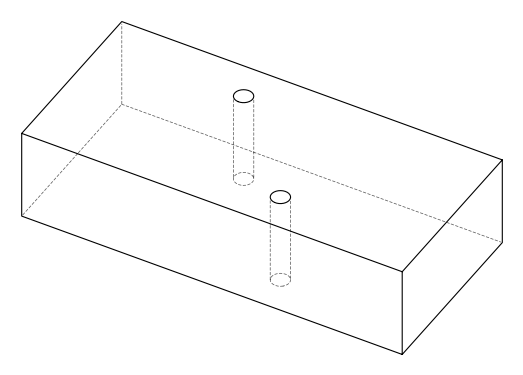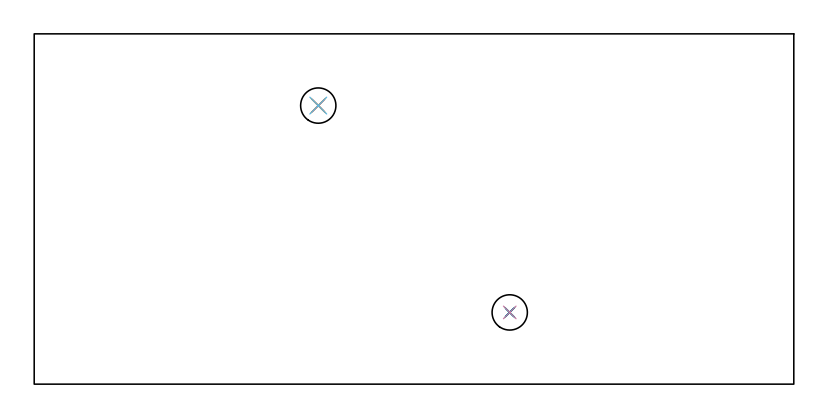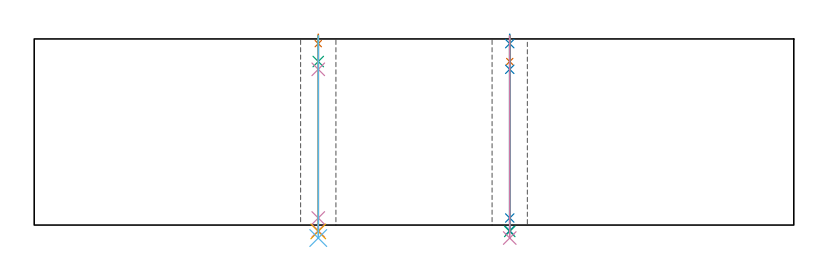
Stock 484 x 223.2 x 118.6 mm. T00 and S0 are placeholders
(PLAN: 10 operations, 8 tool changes, 3.4 min)
(1 SPOT_DRILL | STEP1HOLE | NXT0321_9005460120000 | 0.05 min | 183 mm3)
(2 SPOT_DRILL_1 | STEP1HOLE_1 | NXT0321_9005460120000 | 0.05 min | 182 mm3)
(3 DRILL_BLIND_HOLE_INTO_CENTER | STEP1HOLE | NXT0301_067 | 0.07 min | 815 mm3)
(4 GUN_DRILL_THROUGH_HOLE | STEP1HOLE | UGT0307_006 | 0.57 min | 6650 mm3)
(5 DRILL_TO_ENLARGE_THROUGH_HOLE | STEP1HOLE | NXT0301_104 | 0.5 min | 10544 mm3)
(6 DRILL_TO_ENLARGE_THROUGH_HOLE_1 | STEP1HOLE | UGT0301_054 | 0.52 min | 28893 mm3)
(7 DRILL_BLIND_HOLE_INTO_CENTER_1 | STEP1HOLE_1 | NXT0301_067 | 0.07 min | 809 mm3)
(8 GUN_DRILL_THROUGH_HOLE_1 | STEP1HOLE_1 | UGT0307_006 | 0.57 min | 6655 mm3)
(9 DRILL_TO_ENLARGE_THROUGH_HOLE_2 | STEP1HOLE_1 | NXT0301_104 | 0.5 min | 10543 mm3)
(10 DRILL_TO_ENLARGE_THROUGH_HOLE_3 | STEP1HOLE_1 | UGT0301_054 | 0.52 min | 28893 mm3)
(TOOL NXT0321_9005460120000 | NC Spot Drill, 142deg, 12mm, Carbide, Uncoated | D12 PA142 FL30 Z2)
(TOOL NXT0301_067 | Carbide Drill 9.6mm [860.1-0960-029A1-MM 2214] | D9.6 PA140 FL47 Z2)
(TOOL UGT0307_006 | Gun Drill 9 mm | D9 PA130 FL24 Z1)
(TOOL NXT0301_104 | Carbide Drill 14mm [860.1-1400-112A1-MM 2214] | D14 PA140 FL123 Z2)
(TOOL UGT0301_054 | Twist Drill 22.5 mm | D22.5 PA118 FL155 Z2)
(OP 1 SPOT_DRILL)
G17 G21 G94 G90
T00 M6
G54
G17 G0 G90 X181. Y177.5 S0 M3
G43 Z128.6 H0
G94 G81 G98 Z115.6 F250. R121.6
G80
M5
M2
(OP 2 SPOT_DRILL_1)
G17 G21 G94 G90
T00 M6
G54
G17 G0 G90 X303. Y45.7 S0 M3
G43 Z128.6 H0
G94 G81 G98 Z115.6 F250. R121.6
G80
M5
M2
(OP 3 DRILL_BLIND_HOLE_INTO_CENTER)
G17 G21 G94 G90
T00 M6
G54
G17 G0 G90 X181. Y177.5 S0 M3
G43 Z128.6 H1
G94 G81 G98 Z104.2 F250. R120.6
G80
M5
M2
(OP 4 GUN_DRILL_THROUGH_HOLE)
G17 G21 G94 G90
T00 M6
G54
G17 G0 G90 X181. Y177.5 M8
G43 Z128.6 H0
Z114.768
S716 M3
G94 G1 Z99.239 F125. M26
G4 X.084
Z4.5 F250.
G4 X.084
Z-3.598 F125.
G4 X.084
M5
M9
G0 Z114.768
Z128.6
M2
(OP 5 DRILL_TO_ENLARGE_THROUGH_HOLE)
G17 G21 G94 G90
T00 M6
G54
G17 G0 G90 X181. Y177.5 S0 M3
G43 Z128.6 H1
G94 G73 G98 Z-4.048 F250. Q13.628 R120.6
G80
M5
M2
(OP 6 DRILL_TO_ENLARGE_THROUGH_HOLE_1)
G17 G21 G94 G90
T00 M6
G54
G17 G0 G90 X181. Y177.5 S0 M3
G43 Z128.6 H0
G94 G73 G98 Z-8.26 F250. Q21.143 R120.6
G80
M5
M2
(OP 7 DRILL_BLIND_HOLE_INTO_CENTER_1)
G17 G21 G94 G90
T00 M6
G54
G17 G0 G90 X303. Y45.7 S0 M3
G43 Z128.6 H1
G94 G81 G98 Z104.2 F250. R120.6
G80
M5
M2
(OP 8 GUN_DRILL_THROUGH_HOLE_1)
G17 G21 G94 G90
T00 M6
G54
G17 G0 G90 X303. Y45.7 M8
G43 Z128.6 H0
Z114.768
S716 M3
G94 G1 Z99.239 F125. M26
G4 X.084
Z4.5 F250.
G4 X.084
Z-3.598 F125.
G4 X.084
M5
M9
G0 Z114.768
Z128.6
M2
(OP 9 DRILL_TO_ENLARGE_THROUGH_HOLE_2)
G17 G21 G94 G90
T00 M6
G54
G17 G0 G90 X303. Y45.7 S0 M3
G43 Z128.6 H1
G94 G73 G98 Z-4.048 F250. Q13.628 R120.6
G80
M5
M2
(OP 10 DRILL_TO_ENLARGE_THROUGH_HOLE_3)
G17 G21 G94 G90
T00 M6
G54
G17 G0 G90 X303. Y45.7 S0 M3
G43 Z128.6 H0
G94 G73 G98 Z-8.26 F250. Q21.143 R120.6
G80
M5
M2
